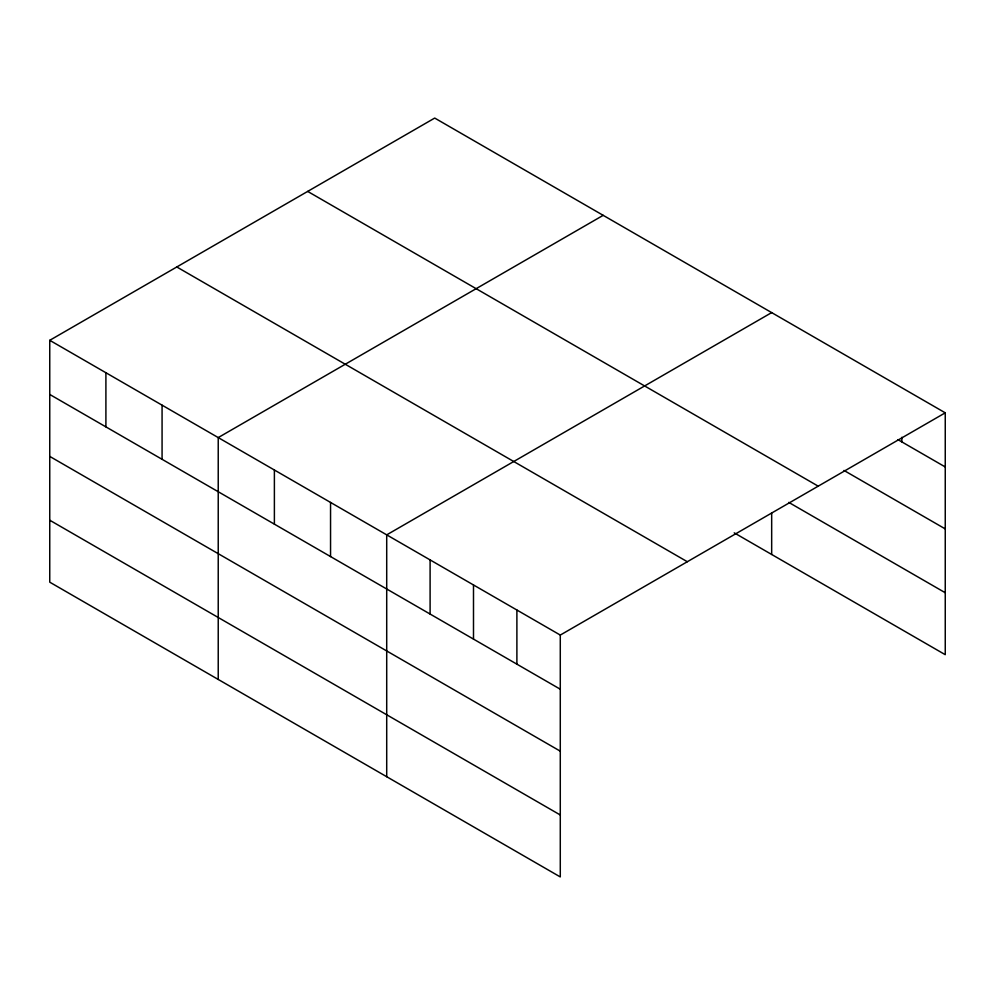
<?xml version="1.0" encoding="UTF-8"?>
<svg xmlns="http://www.w3.org/2000/svg" width="995" height="995" viewBox="0 0 995 995"><rect width="100%" height="100%" fill="white"/><g stroke="black" fill="none" stroke-linecap="round" stroke-linejoin="round"><path stroke-width="1.49" d="M734.223 532.847L945.25 654.685L945.25 412.825L434.715 118.069L49.75 340.315L49.75 582.174L560.284 876.931L560.284 635.071L49.75 340.315M603.194 215.33L218.228 437.589L218.228 679.448M771.672 312.604L386.707 534.862L386.707 776.722M560.284 635.071L945.25 412.825M897.913 439.628L945.25 466.953M843.996 470.448L945.25 528.905M307.679 191.413L818.213 486.169M788.761 502.388L945.25 592.734M176.787 266.971L687.321 561.727M49.75 394.455L560.284 689.212M49.75 456.406L560.284 751.163M49.75 520.223L560.284 814.98M901.856 437.265L901.856 441.904M771.672 512.649L771.672 554.464M516.89 610.022L516.89 664.15M473.496 584.973L473.496 639.101M430.101 559.911L430.101 614.052M330.551 502.438L330.551 556.566M274.384 470.013L274.384 524.141M162.073 405.164L162.073 459.304M105.905 372.739L105.905 426.88"/></g></svg>
